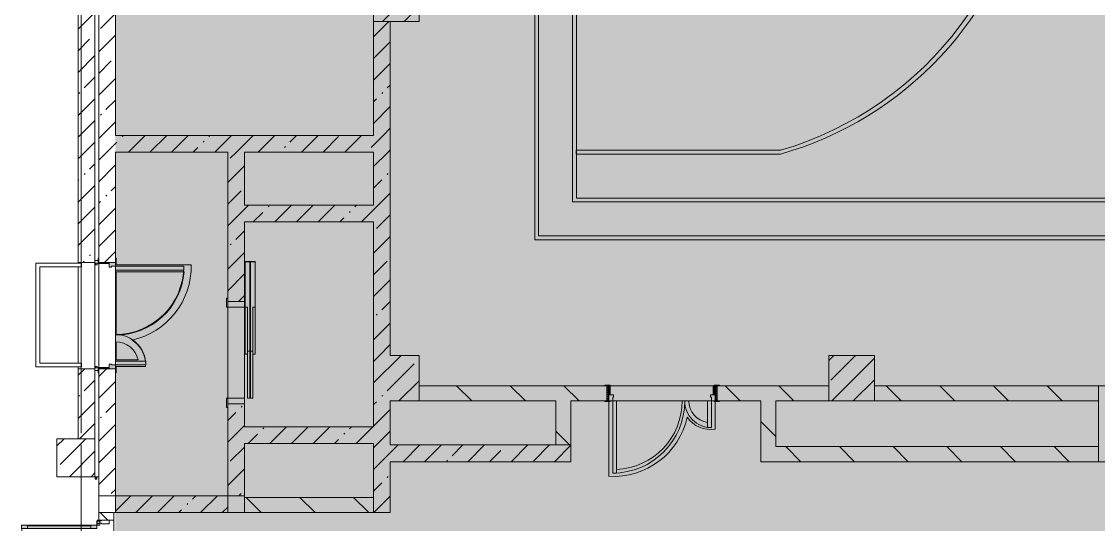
# Model space of a CAD drawing. Header units: millimetres. Extents: x -6228 to 201956, y -8553 to 30426.
# Drawn here: x 37523 to 51710, y 10073 to 16700 of the extents above; entities that cross this region are included whole.
import ezdxf

# ---------------------------------------------------------------- set-up
doc = ezdxf.new("R2010")
doc.units = ezdxf.units.MM
doc.linetypes.add('Осевая', pattern=[15875, 3175, -2381.25, 7937.5, -2381.25])
doc.layers.add('A-DETL-GENF-1', color=7, linetype='Continuous', lineweight=9, true_color=0xc0c0c0, transparency=0.4)
for name, color, linetype, lineweight, true_color in [('A-DETL-GENF-2', 7, 'Continuous', 5, 0xe2e2e2), ('A-DETL-GENF-3', 7, 'Continuous', 5, 0xaaaaaa), ('A-DOOR-1', 7, 'Continuous', 5, 0xaaaaaa), ('A-DOOR-2', 7, 'Continuous', 5, 0xe2e2e2), ('A-DOOR-3', 7, 'Continuous', 5, 0xb7b7b7), ('A-DOOR-FRAM-1', 7, 'Continuous', 5, 0xe2e2e2), ('A-DOOR-FRAM-2', 7, 'Continuous', 5, 0xaaaaaa), ('A-DOOR-FRAM-3', 7, 'Continuous', 5, 0xb7b7b7), ('A-FLOR-1', 7, 'Continuous', 5, 0xaaaaaa), ('A-FLOR-2', 7, 'Continuous', 5, 0xb7b7b7), ('A-WALL-2', 7, 'Continuous', 9, 0x737373), ('I-WALL-2', 7, 'Continuous', 5, 0x737373), ('S-COLS-1', 7, 'Continuous', 5, 0x737373)]:
    doc.layers.add(name, color=color, linetype=linetype, lineweight=lineweight, true_color=true_color)
for name, color, linetype, lineweight in [('A-GLAZ-CWMG', 7, 'Continuous', 5), ('A-WALL', 7, 'Continuous', 5), ('I-WALL', 7, 'Continuous', 5), ('S-COLS', 7, 'Continuous', 5), ('Оси', 7, 'Continuous', 9), ('Оси-2', 7, 'Осевая', 9)]:
    doc.layers.add(name, color=color, linetype=linetype, lineweight=lineweight)
pattern_1 = [(135, (0, 0), (-353.5534, -353.5534), [])]
pattern_2 = [(45, (0, 0), (-285.123, 285.123), []), (45, (285.12, 0), (-285.123, 285.123), [504.031, -100.806, 16.764, -84.042])]

# ---------------------------------------------------------------- blocks, each defined once
blk = doc.blocks.new('BSC_Колонна _Прямоугольная - 600х600-V37-2_1_2_птичка копия 1')
at = {"layer": 'S-COLS'}
h = blk.add_hatch(dxfattribs=at)
h.set_pattern_fill('FP_50', color=256, style=0, pattern_type=2)
h.set_pattern_definition([(45, (-42460, -17000), (-285.123, 285.123), []), (45, (-42174.88, -17000), (-285.123, 285.123), [504.031, -100.806, 16.764, -84.042])])
h.paths.add_polyline_path([(-300, -300), (300, -300), (300, 300), (-300, 300)])
at = {"layer": 'S-COLS-1'}
for p, q in [((300, 300), (-300, 300)), ((-300, 300), (-300, -300)), ((300, -300), (300, 300)), ((-300, -300), (300, -300))]:
    blk.add_line(p, q, dxfattribs=at)
blk = doc.blocks.new('110_Дверь_СКБ_2Ст - Д-6_л__ ДОО_Дв_1450x2100h_Дверь из раздевальной в коридор-V25-2_1_2_птичка копия 1')
at = {"layer": 'A-DOOR-1'}
h = blk.add_hatch(dxfattribs=at)
h.set_pattern_fill('FP_39', color=256, style=0, pattern_type=2)
h.set_pattern_definition([(135, (1576.41, 164.685), (-14.14214, -14.14214), []), (225, (1576.41, 164.685), (14.14214, -14.14214), [])])
h.paths.add_polyline_path([(737.5, 100), (712.5, 100), (712.5, -100), (737.5, -100)])
at = {"layer": 'A-DOOR-2'}
for points in [[(662.5, 100), (662.5, 1050), (612.5, 1050), (612.5, 100)], [(-587.5, 324.7), (-587.5, 450), (-637.5, 450), (-637.5, 100), (-587.5, 100)]]:
    blk.add_hatch(color=256, dxfattribs=at).paths.add_polyline_path(points)
h = blk.add_hatch(color=256, dxfattribs=at)
h.paths.add_polyline_path([(712.5, 100), (662.5, 100), (662.5, 50), (652.5, 50), (652.5, 20), (712.5, 20)])
h.paths.add_polyline_path([(-627.5, 20), (-627.5, 50), (-637.5, 50), (-637.5, 100), (-687.5, 100), (-687.5, 20), (-670.1, 20)])
at = {"layer": 'A-DOOR-FRAM-1'}
for points in [[(-672.5, 100), (-672.5, 108), (-742.5, 108), (-742.5, 100)], [(-672.5, 20), (-687.5, 20), (-687.5, -100), (-672.5, -100)], [(767.5, 100), (767.5, 108), (697.5, 108), (697.5, 100)], [(712.5, 20), (697.5, 20), (697.5, -100), (712.5, -100)], [(-672.5, -100), (-742.5, -100), (-742.5, -108), (-672.5, -108)], [(767.5, -108), (767.5, -100), (697.5, -100), (697.5, -108)]]:
    blk.add_hatch(color=256, dxfattribs=at).paths.add_polyline_path(points)
at = {"layer": 'A-DOOR-FRAM-2'}
h = blk.add_hatch(dxfattribs=at)
h.set_pattern_fill('FP_40', color=256, style=0, pattern_type=2)
h.set_pattern_definition([(45, (-546.384, 164.685), (-14.1421, 14.1421), []), (135, (-546.384, 164.685), (-14.1421, -14.1421), [])])
h.paths.add_polyline_path([(-687.5, -100), (-687.5, 100), (-712.5, 100), (-712.5, -100)])
at = {"layer": 'A-DOOR-3'}
for p, q in [((662.5, 1050), (612.5, 1050)), ((612.5, 1050), (612.5, 100)), ((662.5, 100), (662.5, 1050)), ((-637.5, 450), (-637.5, 100)), ((-587.5, 450), (-637.5, 450)), ((-587.5, 100), (-587.5, 450)), ((-637.5, 100), (-587.5, 100)), ((612.5, 100), (662.5, 100))]:
    blk.add_line(p, q, dxfattribs=at)
for centre, radius, start, end in [((662.5, 100), 950, 90, 180), ((-637.5, 100), 350, 360, 90)]:
    blk.add_arc(centre, radius, start, end, dxfattribs=at)
at = {"layer": 'A-DOOR-FRAM-3'}
for p, q in [((-672.5, 108), (-742.5, 108)), ((-742.5, 108), (-742.5, 100)), ((-742.5, 100), (-672.5, 100)), ((-687.5, 100), (-712.5, 100)), ((-712.5, 100), (-712.5, -100)), ((-637.5, 100), (-687.5, 100)), ((-687.5, 100), (-687.5, 20)), ((-687.5, -100), (-687.5, 100)), ((-687.5, 20), (-627.5, 20)), ((-672.5, 20), (-687.5, 20)), ((-687.5, 20), (-687.5, -100)), ((-672.5, 100), (-672.5, 108)), ((-672.5, -100), (-672.5, 20)), ((-637.5, 50), (-637.5, 100)), ((-627.5, 50), (-637.5, 50)), ((-627.5, 20), (-627.5, 50)), ((662.5, 50), (652.5, 50)), ((652.5, 50), (652.5, 20)), ((652.5, 20), (712.5, 20)), ((662.5, 100), (662.5, 50)), ((712.5, 100), (662.5, 100)), ((767.5, 108), (697.5, 108)), ((697.5, 108), (697.5, 100)), ((697.5, 100), (767.5, 100)), ((712.5, 20), (697.5, 20)), ((697.5, 20), (697.5, -100)), ((712.5, 20), (712.5, 100)), ((737.5, 100), (712.5, 100)), ((712.5, 100), (712.5, -100)), ((712.5, -100), (712.5, 20)), ((737.5, -100), (737.5, 100)), ((767.5, 100), (767.5, 108)), ((-672.5, -100), (-742.5, -100)), ((-742.5, -100), (-742.5, -108)), ((-742.5, -108), (-672.5, -108)), ((-712.5, -100), (-687.5, -100)), ((-687.5, -100), (-672.5, -100)), ((-672.5, -108), (-672.5, -100)), ((697.5, -100), (712.5, -100)), ((767.5, -100), (697.5, -100)), ((697.5, -100), (697.5, -108)), ((697.5, -108), (767.5, -108)), ((712.5, -100), (737.5, -100)), ((767.5, -108), (767.5, -100))]:
    blk.add_line(p, q, dxfattribs=at)
blk = doc.blocks.new('110_Дверь_СКБ_2Ст - Д-2 1450x2100h_Лестничная клетка EIS60-31576737-2_1_2_птичка копия 1')
at = {"layer": 'A-DOOR-2'}
for points in [[(-587.5, 575), (-587.5, 1010), (-637.5, 1010), (-637.5, 110), (-587.5, 110)], [(662.5, 110), (662.5, 510), (612.5, 510), (612.5, 110)], [(712.5, 30), (697.5, 30), (697.5, -110), (712.5, -110)]]:
    blk.add_hatch(color=256, dxfattribs=at).paths.add_polyline_path(points)
h = blk.add_hatch(color=256, dxfattribs=at)
h.paths.add_polyline_path([(712.5, 110), (662.5, 110), (662.5, 60), (652.5, 60), (652.5, 30), (712.5, 30)])
h.paths.add_polyline_path([(-627.5, 30), (-627.5, 60), (-637.5, 60), (-637.5, 110), (-687.5, 110), (-687.5, 30)])
at = {"layer": 'A-DOOR-FRAM-1'}
for points in [[(-672.5, 110), (-672.5, 118), (-742.5, 118), (-742.5, 110)], [(-672.5, 30), (-687.5, 30), (-687.5, -110), (-672.5, -110)], [(767.5, 110), (767.5, 118), (697.5, 118), (697.5, 110)], [(-672.5, -110), (-742.5, -110), (-742.5, -118), (-672.5, -118)], [(767.5, -118), (767.5, -110), (697.5, -110), (697.5, -118)]]:
    blk.add_hatch(color=256, dxfattribs=at).paths.add_polyline_path(points)
at = {"layer": 'A-DOOR-3'}
for p, q in [((-637.5, 1010), (-637.5, 110)), ((-587.5, 1010), (-637.5, 1010)), ((-587.5, 110), (-587.5, 1010)), ((662.5, 510), (612.5, 510)), ((612.5, 510), (612.5, 110)), ((662.5, 110), (662.5, 510)), ((-637.5, 110), (-587.5, 110)), ((612.5, 110), (662.5, 110))]:
    blk.add_line(p, q, dxfattribs=at)
for centre, radius, start, end in [((-637.5, 110), 900, 0, 90), ((662.5, 110), 400, 90, 180)]:
    blk.add_arc(centre, radius, start, end, dxfattribs=at)
at = {"layer": 'A-DOOR-FRAM-2'}
for p, q in [((-687.5, 110), (-687.5, 30)), ((-687.5, 30), (-627.5, 30)), ((-672.5, 30), (-687.5, 30)), ((-687.5, 30), (-687.5, -110)), ((-672.5, -110), (-672.5, 30)), ((-637.5, 60), (-637.5, 110)), ((-627.5, 60), (-637.5, 60)), ((-627.5, 30), (-627.5, 60)), ((662.5, 60), (652.5, 60)), ((652.5, 60), (652.5, 30)), ((652.5, 30), (712.5, 30)), ((662.5, 110), (662.5, 60)), ((712.5, 30), (697.5, 30)), ((697.5, 30), (697.5, -110)), ((712.5, 30), (712.5, 110)), ((712.5, -110), (712.5, 30)), ((-672.5, -110), (-742.5, -110)), ((-742.5, -110), (-742.5, -118)), ((-742.5, -118), (-672.5, -118)), ((-687.5, -110), (-672.5, -110)), ((-672.5, -118), (-672.5, -110)), ((697.5, -110), (712.5, -110)), ((767.5, -110), (697.5, -110)), ((697.5, -110), (697.5, -118)), ((697.5, -118), (767.5, -118)), ((767.5, -118), (767.5, -110))]:
    blk.add_line(p, q, dxfattribs=at)
at = {"layer": 'A-DOOR-FRAM-3'}
for p, q in [((-672.5, 118), (-742.5, 118)), ((-742.5, 118), (-742.5, 110)), ((-742.5, 110), (-672.5, 110)), ((-637.5, 110), (-687.5, 110)), ((-672.5, 110), (-672.5, 118)), ((712.5, 110), (662.5, 110)), ((767.5, 118), (697.5, 118)), ((697.5, 118), (697.5, 110)), ((697.5, 110), (767.5, 110)), ((767.5, 110), (767.5, 118))]:
    blk.add_line(p, q, dxfattribs=at)
blk = doc.blocks.new('BSC_Колонна _Прямоугольная - 500х500-V126-2_1_2_птичка копия 1')
at = {"layer": 'S-COLS'}
h = blk.add_hatch(dxfattribs=at)
h.set_pattern_fill('FP_125', color=256, style=0, pattern_type=2)
h.set_pattern_definition([(45, (-38240, -10950), (-285.123, 285.123), []), (45, (-37954.88, -10950), (-285.123, 285.123), [504.031, -100.806, 16.764, -84.042])])
h.paths.add_polyline_path([(-250, -250), (250, -250), (250, 250), (-250, 250), (-250, -23)])
for p, q in [((250, 250), (-250, 250)), ((-250, 250), (-250, -250)), ((250, -250), (250, 250)), ((-250, -250), (250, -250))]:
    blk.add_line(p, q, dxfattribs=at)
blk = doc.blocks.new('DOR_Дверь лифта - 1350х2050h-V131-2_1_2_птичка копия 1')
at = {"layer": 'A-DOOR-3'}
for p, q in [((-600, 125), (-720, 125)), ((-720, 125), (-720, 110)), ((-720, 110), (-600, 110)), ((-675, 110), (-675, -110)), ((-600, 110), (-675, 110)), ((-600, 110), (-600, 125)), ((600, 110), (-600, 110)), ((-600, 110), (-600, -110)), ((720, 125), (600, 125)), ((600, 125), (600, 110)), ((600, -110), (600, 110)), ((675, 110), (600, 110)), ((600, 110), (720, 110)), ((675, -110), (675, 110)), ((720, 110), (720, 125)), ((-675, -110), (-600, -110)), ((-600, -110), (600, -110)), ((-20, -120), (-20, -150)), ((600, -120), (-20, -120)), ((600, -110), (675, -110)), ((600, -150), (600, -120)), ((-600, -150), (-600, -180)), ((20, -150), (-600, -150)), ((-600, -180), (20, -180)), ((-600, -190), (-600, -220)), ((20, -190), (-600, -190)), ((-600, -220), (20, -220)), ((-20, -150), (600, -150)), ((-20, -220), (-20, -250)), ((600, -220), (-20, -220)), ((-20, -250), (600, -250)), ((20, -180), (20, -150)), ((20, -220), (20, -190)), ((600, -250), (600, -220))]:
    blk.add_line(p, q, dxfattribs=at)
at = {"layer": 'A-DOOR-FRAM-3'}
for p, q in [((600, -117), (600, -120)), ((1203, -117), (600, -117)), ((600, -120), (1200, -120)), ((1200, -120), (1200, -180)), ((1203, -183), (1203, -117)), ((1200, -180), (20, -180)), ((20, -180), (20, -183)), ((20, -183), (1203, -183)), ((1203, -187), (20, -187)), ((20, -187), (20, -190)), ((20, -190), (1200, -190)), ((600, -250), (600, -253)), ((1200, -250), (600, -250)), ((600, -253), (1203, -253)), ((1200, -190), (1200, -250)), ((1203, -253), (1203, -187))]:
    blk.add_line(p, q, dxfattribs=at)
blk = doc.blocks.new('Дверь_Витражная_остекление_ - ДВН_ДАО_Главный вход_1800 в свету 5-32258809-2_1_2_птичка копия 1')
at = {"layer": 'A-DETL-GENF-2'}
for points in [[(-947.5, -178.5), (-947.5, -20), (-992.5, -20), (-992.5, -1012.5), (-947.5, -1012.5)], [(1042.5, -1012.5), (1042.5, -20), (997.5, -20), (997.5, -1012.5)]]:
    blk.add_hatch(color=256, dxfattribs=at).paths.add_polyline_path(points)
at = {"layer": 'A-DETL-GENF-3'}
for p, q in [((-947.5, -20), (-992.5, -20)), ((-992.5, -1012.5), (-992.5, -20)), ((-947.5, -20), (-992.5, -20)), ((-992.5, -20), (-992.5, -1012.5)), ((-992.5, -100), (-947.5, -100)), ((-982.5, -932.5), (-982.5, -100)), ((-947.5, -1012.5), (-947.5, -20)), ((-947.5, -1012.5), (-947.5, -20)), ((988.5, -932.5), (988.5, -100)), ((997.5, -1012.5), (997.5, -20)), ((997.5, -20), (997.5, -1012.5)), ((1042.5, -100), (997.5, -100)), ((1032.5, -932.5), (1032.5, -100)), ((1042.5, -1012.5), (1042.5, -20)), ((1042.5, -1012.5), (1042.5, -20)), ((-992.5, -932.5), (-947.5, -932.5)), ((1042.5, -932.5), (997.5, -932.5)), ((-992.5, -1012.5), (-947.5, -1012.5)), ((-992.5, -1012.5), (-947.5, -1012.5)), ((1042.5, -1012.5), (997.5, -1012.5)), ((997.5, -1012.5), (1042.5, -1012.5))]:
    blk.add_line(p, q, dxfattribs=at)
at = {"layer": 'A-DOOR-1'}
for p, q in [((-1042.5, 20), (-992.5, 20)), ((-1042.5, -20), (-1042.5, 20)), ((-992.5, 20), (-992.5, -20)), ((992.5, 20), (1042.5, 20)), ((992.5, -20), (992.5, 20)), ((1042.5, 20), (1042.5, -20)), ((-992.5, -20), (-1042.5, -20)), ((-992.5, -1012.5), (-992.5, -20)), ((992.5, -1012.5), (992.5, -20)), ((1042.5, -20), (992.5, -20))]:
    blk.add_line(p, q, dxfattribs=at)
for centre, start, end in [((992.5, -20), 209.21115, 212.8228), ((992.5, -20), 217.57984, 270), ((-992.5, -20), 270, 286.54233)]:
    blk.add_arc(centre, 992.5, start, end, dxfattribs=at)
blk = doc.blocks.new('Прямоугольный импост - Импост структурный с накладкой - 160мм Темный-31239248-2_1_2_птичка копия 1')
at = {"layer": 'A-GLAZ-CWMG'}
for p, q in [((0, 17), (-50, 17)), ((-50, 17), (-50, 0)), ((-50, 0), (-40, 0)), ((-40, 0), (-40, -40)), ((-10, -40), (-10, 0)), ((-10, 0), (0, 0)), ((0, 0), (0, 17)), ((-40, -40), (-50, -40)), ((-50, -40), (-50, -140)), ((-50, -140), (0, -140)), ((0, -40), (-10, -40)), ((0, -140), (0, -40))]:
    blk.add_line(p, q, dxfattribs=at)

msp = doc.modelspace()

# ---------------------------------------------------------------- hatches: boundary and pattern name
at = {"layer": 'A-DETL-GENF-1'}
msp.add_hatch(color=256, dxfattribs=at).paths.add_polyline_path([(75860, -280), (75860, 3300), (84860, 3300), (84860, 27350), (41910, 27350), (41910, 23778), (38760, 23778), (38760, -280), (75659.7, -280)])
at = {"layer": 'I-WALL'}
h = msp.add_hatch(dxfattribs=at)
h.set_pattern_fill('FP_28', color=256, style=0, pattern_type=2)
h.set_pattern_definition(pattern_2)
h.paths.add_polyline_path([(38760, 10450), (38760, 12125), (38540, 12125), (38540, 10450)])
h.paths.add_polyline_path([(38540, 13525), (38760, 13525), (38760, 21575), (38540, 21575), (38540, 13580)])
h.paths.add_polyline_path([(38680, 22975), (38760, 22975), (38760, 23420.3), (38540, 23420.3), (38540, 22975)])
h = msp.add_hatch(dxfattribs=at)
h.set_pattern_fill('FP_28', color=256, style=0, pattern_type=2)
h.set_pattern_definition(pattern_2)
h.paths.add_polyline_path([(38270, 11200), (38490, 11200), (38490, 12125), (38270, 12125), (38270, 12058.3)])
h.paths.add_polyline_path([(38270, 13525), (38490, 13525), (38490, 21575), (38270, 21575), (38270, 14320.5)])
h.paths.add_polyline_path([(38357.5, 22975), (38490, 22975), (38490, 23400), (38270, 23400), (38270, 22975)])
h = msp.add_hatch(dxfattribs=at)
h.set_pattern_fill('FP_28', color=256, style=0, pattern_type=2)
h.set_pattern_definition(pattern_2)
h.paths.add_polyline_path([(42380, 15200), (42380, 16700), (42160, 16700), (42160, 15200)])
h = msp.add_hatch(dxfattribs=at)
h.set_pattern_fill('FP_28', color=256, style=0, pattern_type=2)
h.set_pattern_definition(pattern_2)
h.paths.add_polyline_path([(42380, 14980), (42380, 15200), (38760, 15200), (38760, 14980), (42160, 14980)])
h = msp.add_hatch(dxfattribs=at)
h.set_pattern_fill('FP_28', color=256, style=0, pattern_type=2)
h.set_pattern_definition(pattern_2)
h.paths.add_polyline_path([(40460, 14280), (40460, 14980), (40240, 14980), (40240, 14280)])
h = msp.add_hatch(dxfattribs=at)
h.set_pattern_fill('FP_28', color=256, style=0, pattern_type=2)
h.set_pattern_definition(pattern_2)
h.paths.add_polyline_path([(42160, 10230), (42380, 10230), (42380, 11700), (42160, 11700), (42160, 10430)])
h.paths.add_polyline_path([(42380, 12300), (42380, 14980), (42160, 14980), (42160, 12300)])
h = msp.add_hatch(dxfattribs=at)
h.set_pattern_fill('FP_28', color=256, style=0, pattern_type=2)
h.set_pattern_definition(pattern_2)
h.paths.add_polyline_path([(40460, 10450), (40460, 11660), (40240, 11660), (40240, 10450)])
h.paths.add_polyline_path([(40460, 13010), (40460, 14280), (40240, 14280), (40240, 13010)])
h = msp.add_hatch(dxfattribs=at)
h.set_pattern_fill('FP_28', color=256, style=0, pattern_type=2)
h.set_pattern_definition(pattern_2)
h.paths.add_polyline_path([(41910, 14060), (42160, 14060), (42160, 14280), (40460, 14280), (40460, 14060), (40960, 14060)])
h = msp.add_hatch(dxfattribs=at)
h.set_pattern_fill('FP_31', color=256, style=0, pattern_type=2)
h.set_pattern_definition(pattern_1)
h.paths.add_polyline_path([(51369.9, 11700), (51710, 11700), (51710, 11900), (48760, 11900), (48760, 11700), (49634.9, 11700)])
h.paths.add_polyline_path([(42760, 11700), (45235.7, 11700), (45235.7, 11900), (42760, 11900)])
h.paths.add_polyline_path([(48160, 11700), (48160, 11900), (46685.7, 11900), (46685.7, 11700), (47899.9, 11700)])
h = msp.add_hatch(dxfattribs=at)
h.set_pattern_fill('FP_31', color=256, style=0, pattern_type=2)
h.set_pattern_definition(pattern_1)
h.paths.add_polyline_path([(44760.7, 11120), (44760.7, 11700), (44560.7, 11700), (44560.7, 11120)])
h = msp.add_hatch(dxfattribs=at)
h.set_pattern_fill('FP_31', color=256, style=0, pattern_type=2)
h.set_pattern_definition(pattern_1)
h.paths.add_polyline_path([(47460.7, 11100), (47460.7, 11700), (47260.7, 11700), (47260.7, 11100)])
h = msp.add_hatch(dxfattribs=at)
h.set_pattern_fill('FP_28', color=256, style=0, pattern_type=2)
h.set_pattern_definition(pattern_2)
h.paths.add_polyline_path([(42160, 11140), (42160, 11360), (40460, 11360), (40460, 11140), (40960, 11140)])
h = msp.add_hatch(dxfattribs=at)
h.set_pattern_fill('FP_28', color=256, style=0, pattern_type=2)
h.set_pattern_definition(pattern_2)
h.paths.add_polyline_path([(42380, 10900), (44760.7, 10900), (44760.7, 11120), (42380, 11120)])
h = msp.add_hatch(dxfattribs=at)
h.set_pattern_fill('FP_31', color=256, style=0, pattern_type=2)
h.set_pattern_definition(pattern_1)
h.paths.add_polyline_path([(57442.3, 10900), (57530, 10900), (57530, 11100), (57310, 11100), (57310, 10900)])
h.paths.add_polyline_path([(59340, 10900), (61160, 10900), (61160, 11100), (59340, 11100), (59340, 10927.3)])
h.paths.add_polyline_path([(58309.8, 10900), (58440, 10900), (58440, 11100), (58230, 11100), (58230, 10900)])
h.paths.add_polyline_path([(56610, 10900), (56610, 11100), (56400, 11100), (56400, 10900), (56574.8, 10900)])
h.paths.add_polyline_path([(54839.8, 10900), (55500, 10900), (55500, 11100), (51910, 11100), (51910, 10900), (53104.9, 10900)])
h.paths.add_polyline_path([(51710, 10900), (51710, 11100), (47260.7, 11100), (47260.7, 10900), (51369.9, 10900)])
h = msp.add_hatch(dxfattribs=at)
h.set_pattern_fill('FP_28', color=256, style=0, pattern_type=2)
h.set_pattern_definition(pattern_2)
h.paths.add_polyline_path([(40240, 10230), (40240, 10450), (38760, 10450), (38760, 10230), (40136.1, 10230)])
h = msp.add_hatch(dxfattribs=at)
h.set_pattern_fill('FP_31', color=256, style=0, pattern_type=2)
h.set_pattern_definition(pattern_1)
h.paths.add_polyline_path([(42160, 10230), (42160, 10430), (40460, 10430), (40460, 10230), (40960, 10230)])
h = msp.add_hatch(dxfattribs=at)
h.set_pattern_fill('FP_31', color=256, style=0, pattern_type=2)
h.set_pattern_definition(pattern_1)
h.paths.add_polyline_path([(38740, 7900), (38740, 8000), (38540, 8000), (38540, 7900)])
h.paths.add_polyline_path([(38540, 10130), (38740, 10130), (38740, 10230), (38540, 10230)])
at = {"layer": 'S-COLS'}
h = msp.add_hatch(dxfattribs=at)
h.set_pattern_fill('FP_28', color=256, style=0, pattern_type=2)
h.set_pattern_definition(pattern_2)
h.paths.add_polyline_path([(42760, 11700), (42760, 12300), (42160, 12300), (42160, 11700), (42380, 11700)])
h = msp.add_hatch(dxfattribs=at)
h.set_pattern_fill('FP_28', color=256, style=0, pattern_type=2)
h.set_pattern_definition(pattern_2)
h.paths.add_polyline_path([(48760, 11700), (48760, 12300), (48160, 12300), (48160, 11700)])

# ---------------------------------------------------------------- linework, layer by layer
at = {"layer": 'A-FLOR-1'}
for p, q in [((38313.1, 13518), (37713.1, 13518)), ((37713.1, 13518), (37713.1, 12148.2)), ((38313.1, 13468), (38313.1, 13518)), ((38532, 13550), (38490, 13550)), ((37763.1, 12198.2), (37763.1, 13468)), ((37763.1, 13468), (38313.1, 13468)), ((37713.1, 12148.2), (38313.1, 12148.2)), ((38313.1, 12198.2), (37763.1, 12198.2)), ((38313.1, 12148.2), (38313.1, 12198.2)), ((38490, 12100), (38532, 12100)), ((38540, 10700), (38490, 10700)), ((38540, 10230), (38540, 10450)), ((38760, 10230), (38740, 10230)), ((38540, 10120), (38540, 10130)), ((38540, 10130), (38540, 10120))]:
    msp.add_line(p, q, dxfattribs=at)
at = {"layer": 'A-FLOR-2'}
for p, q in [((44283.6, 24981.3), (44283.6, 13824.4)), ((44333.6, 13874.4), (44333.6, 24931.3)), ((44783.6, 24481.3), (44783.6, 14324.4)), ((44833.6, 14374.4), (44833.6, 24431.3)), ((47519.7, 15002.8), (44830, 15002.8)), ((44830, 15002.8), (44830, 14952.8)), ((44830, 14952.8), (47519.7, 14952.8)), ((54436.8, 14374.4), (44833.6, 14374.4)), ((44783.6, 14324.4), (64140, 14324.4)), ((44283.6, 13824.4), (64640, 13824.4)), ((64590, 13874.4), (44333.6, 13874.4)), ((39758.2, 13493.1), (38763.4, 13493.1)), ((38763.4, 13493.1), (38763.4, 13475)), ((38770, 13492.5), (38770, 13550)), ((38763.4, 13425), (38763.4, 13403.1)), ((38763.4, 13403.1), (39665.7, 13403.1)), ((38770, 12568.5), (38770, 13403.1)), ((38763.4, 12568.1), (38763.4, 12478.1)), ((38770, 12242), (38770, 12477.5)), ((39060.5, 12242), (38763.4, 12242)), ((38763.4, 12242), (38763.4, 12225)), ((38763.4, 12175), (38763.4, 12152)), ((38763.4, 12152), (39157.8, 12152)), ((38770, 12100), (38770, 12152)), ((46635.7, 11780), (46635.7, 11889.6)), ((46635.7, 11889.6), (46645.7, 11889.6)), ((45260.7, 11692), (45260.7, 10706.8)), ((45350.7, 11703), (45310.7, 11703)), ((46315.7, 11703), (46225.7, 11703)), ((46660.7, 11329.8), (46660.7, 11692)), ((40460, 10230), (40240, 10230))]:
    msp.add_line(p, q, dxfattribs=at)
for centre, radius, start, end in [((46235.5, 19382.8), 4564.4, 286.34112, 73.65888), ((46265, 19382.8), 4604.2, 285.81331, 348.1026), ((38763.4, 13473.1), 995, 282.67054, 1.1511), ((38763.4, 13473.1), 905, 270, 355.56313), ((38763.4, 12173.1), 395, 7.55422, 56.45952), ((38763.4, 12173.1), 305, 13.0427, 90), ((38763.4, 12173.1), 395, 356.92799, 0.27403), ((45320.7, 11700), 905, 272.53584, 0.18993), ((46600.7, 11700), 285, 179.39688, 261.89794), ((45320.7, 11700), 995, 266.54288, 347.60213), ((46600.7, 11700), 375, 214.72707, 279.2069)]:
    msp.add_arc(centre, radius, start, end, dxfattribs=at)
at = {"layer": 'A-WALL'}
for p, q in [((38520, 13515), (38500, 13515)), ((38500, 13515), (38500, 13495)), ((38500, 13495), (38520, 13495)), ((38520, 13495), (38520, 13515)), ((38500, 12155), (38500, 12135)), ((38520, 12155), (38500, 12155)), ((38500, 12135), (38520, 12135)), ((38520, 12135), (38520, 12155)), ((38494.5, 10689), (38494.5, 10669)), ((38514.5, 10689), (38494.5, 10689)), ((38494.5, 10669), (38514.5, 10669)), ((38514.5, 10669), (38514.5, 10689))]:
    msp.add_line(p, q, dxfattribs=at)
at = {"layer": 'A-WALL-2'}
for p, q in [((44560.7, 11120), (44760.7, 11120)), ((51710, 11100), (51710, 10900)), ((42160, 10230), (42160, 10430))]:
    msp.add_line(p, q, dxfattribs=at)
at = {"layer": 'I-WALL'}
for p, q in [((38270, 21584.5), (38270, 13518)), ((38490, 11200), (38490, 21584.5)), ((38540, 21520), (38540, 13580)), ((38270, 13525), (38490, 13525)), ((38540, 12140), (38540, 13510)), ((38270, 12198.2), (38270, 13468)), ((38270, 12148.2), (38270, 11200)), ((38490, 12125), (38270, 12125)), ((38540, 12070), (38540, 10450)), ((38540, 10450), (38760, 10450)), ((38740, 10230), (38540, 10230)), ((38540, 10230), (38540, 10130)), ((38740, 10230), (38740, 7900)), ((38540, 10130), (38740, 10130))]:
    msp.add_line(p, q, dxfattribs=at)
at = {"layer": 'I-WALL-2'}
for p, q in [((38760, 15200), (38760, 21520)), ((42160, 16700), (42160, 15200)), ((42380, 12300), (42380, 16700)), ((42160, 15200), (38760, 15200)), ((38760, 13580), (38760, 14980)), ((38760, 14980), (40240, 14980)), ((40240, 14980), (40240, 13010)), ((40460, 14980), (42160, 14980)), ((40460, 14280), (40460, 14980)), ((42160, 14980), (42160, 14280)), ((42160, 14280), (40460, 14280)), ((40460, 13010), (40460, 14060)), ((40460, 14060), (42160, 14060)), ((42160, 14060), (42160, 12300)), ((38760, 13425), (38760, 12225)), ((40240, 13010), (40460, 13010)), ((38760, 12070), (38760, 10230)), ((45205.7, 11900), (42760, 11900)), ((42760, 11900), (42760, 11700)), ((45275.7, 11900), (46645.7, 11900)), ((48160, 11900), (46715.7, 11900)), ((48160, 11700), (48160, 11900)), ((54160, 11900), (48760, 11900)), ((48760, 11900), (48760, 11700)), ((51710, 11900), (51710, 11100)), ((40240, 11660), (40240, 10230)), ((40460, 11660), (40240, 11660)), ((40460, 11360), (40460, 11660)), ((42160, 11700), (42160, 11360)), ((42380, 11120), (42380, 11700)), ((42760, 11700), (44560.7, 11700)), ((44560.7, 11700), (44560.7, 11120)), ((44760.7, 11700), (45205.7, 11700)), ((44760.7, 10900), (44760.7, 11700)), ((46225.5, 11700), (45360.7, 11700)), ((46560.7, 11700), (46316, 11700)), ((46715.7, 11700), (47260.7, 11700)), ((47260.7, 11700), (47260.7, 10900)), ((47460.7, 11700), (48160, 11700)), ((47460.7, 11100), (47460.7, 11700)), ((48760, 11700), (51710, 11700)), ((42160, 11360), (40460, 11360)), ((40460, 10230), (40460, 11140)), ((40460, 11140), (42160, 11140)), ((42160, 11140), (42160, 10430)), ((44560.7, 11120), (42380, 11120)), ((51710, 11100), (47460.7, 11100)), ((42380, 10900), (44760.7, 10900)), ((42380, 10230), (42380, 10900)), ((47260.7, 10900), (55700, 10900)), ((40460, 10450), (38760, 10450)), ((42160, 10430), (40460, 10430)), ((38760, 10230), (40240, 10230)), ((40240, 10230), (42380, 10230))]:
    msp.add_line(p, q, dxfattribs=at)
at = {"layer": 'S-COLS-1'}
for p, q in [((42160, 12300), (42160, 11700)), ((42760, 12300), (42380, 12300)), ((42760, 11700), (42760, 12300)), ((48760, 12300), (48160, 12300)), ((48160, 12300), (48160, 11900)), ((48760, 11900), (48760, 12300)), ((48160, 11900), (48160, 11700)), ((48760, 11700), (48760, 11900)), ((42380, 11700), (42760, 11700)), ((48160, 11700), (48760, 11700))]:
    msp.add_line(p, q, dxfattribs=at)
at = {"layer": 'Оси'}
msp.add_line((38310, 11277.7), (38310, 23777.7), dxfattribs=at)
at = {"layer": 'Оси-2'}
msp.add_line((38310, 7947.2), (38310, 11277.7), dxfattribs=at)

# ---------------------------------------------------------------- block references
at = {"layer": 'A-DOOR-1', "rotation": 269.9999999999999}
msp.add_blockref('Дверь_Витражная_остекление_ - ДВН_ДАО_Главный вход_1800 в свету 5-32258809-2_1_2_птичка копия 1', (38536, 9072.5), dxfattribs=at)
at = {"layer": 'A-DOOR-3'}
for name, p, rotation in [('110_Дверь_СКБ_2Ст - Д-2 1450x2100h_Лестничная клетка EIS60-31576737-2_1_2_птичка копия 1', (38650, 12837.5), 269.9999999999999), ('DOR_Дверь лифта - 1350х2050h-V131-2_1_2_птичка копия 1', (40350, 12335), 90), ('110_Дверь_СКБ_2Ст - Д-6_л__ ДОО_Дв_1450x2100h_Дверь из раздевальной в коридор-V25-2_1_2_птичка копия 1', (45973.2, 11800), 180)]:
    msp.add_blockref(name, p, dxfattribs=dict(at, rotation=rotation))
at = {"layer": 'A-GLAZ-CWMG', "rotation": 89.99999999999993}
msp.add_blockref('Прямоугольный импост - Импост структурный с накладкой - 160мм Темный-31239248-2_1_2_птичка копия 1', (38536, 10130), dxfattribs=at)
at = {"layer": 'S-COLS'}
msp.add_blockref('BSC_Колонна _Прямоугольная - 500х500-V126-2_1_2_птичка копия 1', (38240, 10950), dxfattribs=at)
at = {"layer": 'S-COLS-1'}
msp.add_blockref('BSC_Колонна _Прямоугольная - 600х600-V37-2_1_2_птичка копия 1', (42460, 17000), dxfattribs=at)

doc.saveas('drawing.dxf')
